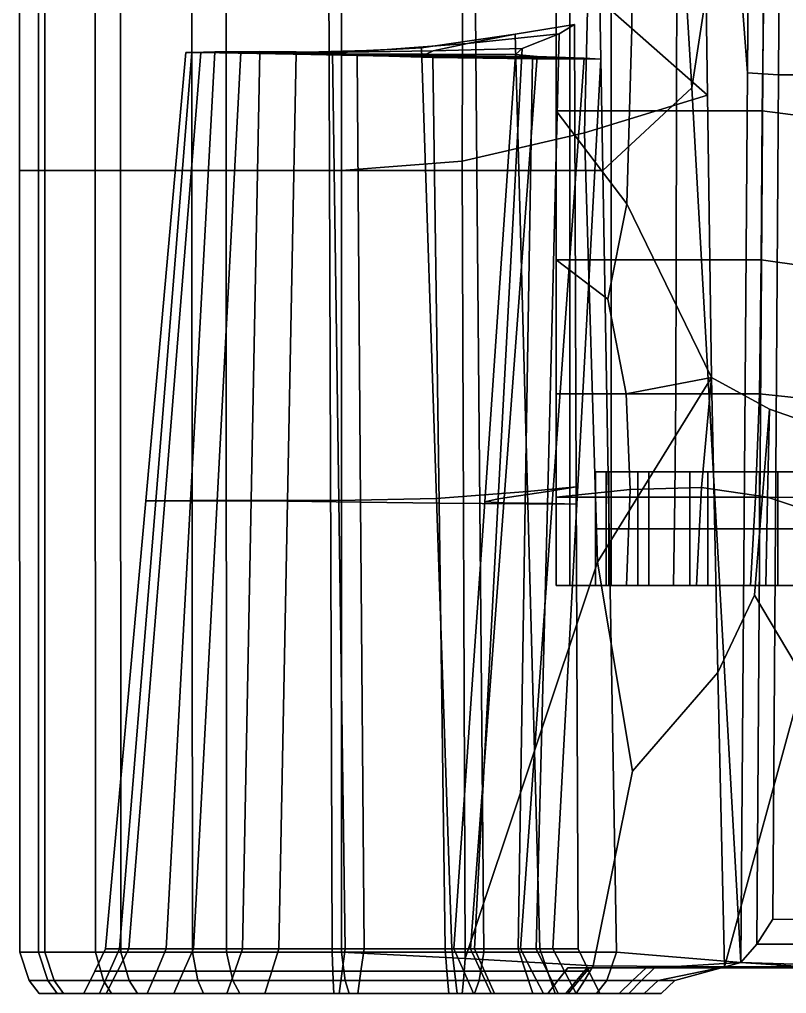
# Model space of a CAD drawing. Extents: x -0.97 to 0.97, y -3.2 to 2.94.
# Drawn here: x -0.864 to -0.215, y -2.739 to -1.914 of the extents above; entities that cross this region are included whole.
import ezdxf

# ---------------------------------------------------------------- set-up
doc = ezdxf.new("R2010")
doc.units = 0

msp = doc.modelspace()

# ---------------------------------------------------------------- linework, layer by layer
for points in [[(-0.26286, -1.76159, 0.01704), (-0.28627, -1.40359, 0.05894), (-0.24236, -1.2011, -0.0172), (-0.24793, -1.95902, 0.00483)], [(-0.23482, -1.95991, -0.02552), (-0.24793, -1.95902, 0.00483), (-0.24236, -1.2011, -0.0172), (-0.22958, -1.22293, -0.0467)], [(-0.23482, -1.95991, -0.02552), (-0.22958, -1.22293, -0.0467), (-0.21671, -1.24587, -0.07615), (-0.22165, -1.9608, -0.05586)], [(-0.152, -1.9608, -0.07583), (-0.22165, -1.9608, -0.05586), (-0.21671, -1.24587, -0.07615), (-0.15305, -1.24546, -0.0962)], [(-0.86417, -2.04184, 0.55046), (-0.84278, -2.04184, 0.72013), (-0.84278, -1.36673, 0.72013), (-0.86417, -1.36673, 0.55046)], [(-0.86417, -2.04184, 0.55046), (-0.86417, -1.36673, 0.55046), (-0.84813, -1.36673, 0.35514), (-0.84813, -2.04184, 0.35514)], [(-0.80003, -2.04184, 0.10851), (-0.84813, -2.04184, 0.35514), (-0.84813, -1.36673, 0.35514), (-0.80003, -1.36673, 0.10851)], [(-0.77863, -2.04184, 0.8898), (-0.77863, -1.36673, 0.8898), (-0.84278, -1.36673, 0.72013), (-0.84278, -2.04184, 0.72013)], [(-0.80003, -2.04184, 0.10851), (-0.80003, -1.36673, 0.10851), (-0.71897, -1.36673, -0.10806), (-0.7184, -2.04184, -0.10852)], [(-0.77863, -2.04184, 0.8898), (-0.68908, -2.04184, 1.02956), (-0.68908, -1.36673, 1.02956), (-0.77863, -1.36673, 0.8898)], [(-0.6018, -2.04184, -0.21502), (-0.7184, -2.04184, -0.10852), (-0.71897, -1.36673, -0.10806), (-0.60409, -1.36673, -0.21318)], [(-0.59151, -2.04184, 1.10951), (-0.59151, -1.36673, 1.10951), (-0.68908, -1.36673, 1.02956), (-0.68908, -2.04184, 1.02956)], [(-0.6018, -2.04184, -0.21502), (-0.60409, -1.36673, -0.21318), (-0.4828, -1.36673, -0.21223), (-0.47692, -2.04184, -0.21589)], [(-0.59151, -2.04184, 1.10951), (-0.48932, -2.03383, 1.1394), (-0.48753, -1.36673, 1.13453), (-0.59151, -1.36673, 1.10951)], [(-0.38591, -2.00983, 1.12898), (-0.37717, -1.65143, 1.12318), (-0.48753, -1.36673, 1.13453), (-0.48932, -2.03383, 1.1394)], [(-0.37042, -2.04184, -0.11605), (-0.47692, -2.04184, -0.21589), (-0.4828, -1.36673, -0.21223), (-0.38251, -1.36673, -0.11057)], [(-0.37042, -2.04184, -0.11605), (-0.38251, -1.36673, -0.11057), (-0.33176, -1.36673, 0.04586), (-0.29488, -1.97177, -0.00767)], [(-0.26286, -1.76159, 0.01704), (-0.29488, -1.97177, -0.00767), (-0.33176, -1.36673, 0.04586), (-0.28627, -1.40359, 0.05894)], [(-0.38591, -2.00983, 1.12898), (-0.28188, -1.97782, 1.0984), (-0.28527, -1.73852, 1.0984), (-0.37717, -1.65143, 1.12318)], [(-0.34594, -1.92133, 1.12217), (-0.40999, -1.86483, 1.14594), (-0.40999, -1.73852, 1.14547), (-0.34763, -1.73852, 1.12193)], [(-0.34594, -1.92133, 1.12217), (-0.34763, -1.73852, 1.12193), (-0.28527, -1.73852, 1.0984), (-0.28188, -1.97782, 1.0984)], [(-0.26286, -1.76159, 0.01704), (-0.24793, -1.95902, 0.00483), (-0.25343, -2.71258, 0.02692), (-0.29488, -1.97177, -0.00767)], [(-0.40999, -1.86483, 1.26161), (-0.40999, -1.86483, 1.14594), (-0.40999, -1.99115, 1.14838), (-0.40999, -1.99115, 1.26128)], [(-0.40999, -1.86483, 1.26161), (-0.40999, -1.99115, 1.26128), (-0.39834, -1.99115, 1.35582), (-0.39834, -1.86483, 1.35823)], [(-0.34594, -1.92133, 1.12217), (-0.35015, -2.07007, 1.12574), (-0.40999, -1.99115, 1.14838), (-0.40999, -1.86483, 1.14594)], [(-0.36337, -1.86483, 1.41673), (-0.39834, -1.86483, 1.35823), (-0.39834, -1.99115, 1.35582), (-0.36337, -1.99115, 1.41362)], [(-0.36337, -1.86483, 1.41673), (-0.36337, -1.99115, 1.41362), (-0.3081, -1.99115, 1.4432), (-0.30764, -1.86483, 1.4463)], [(-0.23373, -1.86483, 1.45616), (-0.30764, -1.86483, 1.4463), (-0.3081, -1.99115, 1.4432), (-0.23555, -1.99115, 1.45306)], [(-0.23373, -1.86483, 1.45616), (-0.23555, -1.99115, 1.45306), (-0.16122, -2.00072, 1.45854), (-0.15849, -1.87041, 1.4619)], [(-0.48494, -1.934, 0.2204), (-0.44447, -1.9261, 0.0317), (-0.39437, -1.91815, 0.15133), (-0.40726, -1.92605, 0.27622)], [(-0.43408, -2.3136, -0.0145), (-0.3928, -2.30962, 0.11033), (-0.39437, -1.91815, 0.15133), (-0.44447, -1.9261, 0.0317)], [(-0.41702, -2.31357, 0.2454), (-0.40726, -1.92605, 0.27622), (-0.39437, -1.91815, 0.15133), (-0.3928, -2.30962, 0.11033)], [(-0.34594, -1.92133, 1.12217), (-0.28188, -1.97782, 1.0984), (-0.27849, -2.21712, 1.0984), (-0.35015, -2.07007, 1.12574)], [(-0.48494, -1.934, 0.2204), (-0.56023, -1.93988, 0.18349), (-0.52397, -1.93786, -0.04749), (-0.44447, -1.9261, 0.0317)], [(-0.43408, -2.3136, -0.0145), (-0.44447, -1.9261, 0.0317), (-0.52397, -1.93786, -0.04749), (-0.51104, -2.31948, -0.0949)], [(-0.48494, -1.934, 0.2204), (-0.40726, -1.92605, 0.27622), (-0.43867, -1.93832, 0.40727), (-0.5139, -1.94022, 0.39656)], [(-0.41702, -2.31357, 0.2454), (-0.45883, -2.31971, 0.39112), (-0.43867, -1.93832, 0.40727), (-0.40726, -1.92605, 0.27622)], [(-0.63075, -1.94163, 0.18438), (-0.59928, -1.94137, -0.05108), (-0.52397, -1.93786, -0.04749), (-0.56023, -1.93988, 0.18349)], [(-0.59384, -2.32123, -0.09664), (-0.51104, -2.31948, -0.0949), (-0.52397, -1.93786, -0.04749), (-0.59928, -1.94137, -0.05108)], [(-0.48494, -1.934, 0.2204), (-0.5139, -1.94022, 0.39656), (-0.58645, -1.9416, 0.3904), (-0.56023, -1.93988, 0.18349)], [(-0.51984, -1.94312, 0.54762), (-0.5139, -1.94022, 0.39656), (-0.43867, -1.93832, 0.40727), (-0.44417, -1.94344, 0.54536)], [(-0.47028, -2.32227, 0.54791), (-0.44417, -1.94344, 0.54536), (-0.43867, -1.93832, 0.40727), (-0.45883, -2.31971, 0.39112)], [(-0.75726, -2.32149, 0.54861), (-0.74879, -2.32142, 0.38582), (-0.71818, -1.94175, 0.40079), (-0.72329, -1.94189, 0.54861)], [(-0.75726, -2.32149, 0.54861), (-0.72329, -1.94189, 0.54861), (-0.7107, -1.94189, 0.6679), (-0.74118, -2.32149, 0.68303)], [(-0.71941, -2.3212, 0.17531), (-0.69889, -1.94132, 0.20417), (-0.71818, -1.94175, 0.40079), (-0.74879, -2.32142, 0.38582)], [(-0.69691, -2.32149, 0.80841), (-0.74118, -2.32149, 0.68303), (-0.7107, -1.94189, 0.6679), (-0.67687, -1.94189, 0.77892)], [(-0.65941, -1.94234, 0.54924), (-0.72329, -1.94189, 0.54861), (-0.71818, -1.94175, 0.40079), (-0.65365, -1.94194, 0.39332)], [(-0.65941, -1.94234, 0.54924), (-0.64751, -1.94283, 0.67777), (-0.7107, -1.94189, 0.6679), (-0.72329, -1.94189, 0.54861)], [(-0.71941, -2.3212, 0.17531), (-0.6681, -2.32107, -0.00986), (-0.6608, -1.94104, 0.02984), (-0.69889, -1.94132, 0.20417)], [(-0.63075, -1.94163, 0.18438), (-0.65365, -1.94194, 0.39332), (-0.71818, -1.94175, 0.40079), (-0.69889, -1.94132, 0.20417)], [(-0.61747, -1.94341, 0.80453), (-0.67687, -1.94189, 0.77892), (-0.7107, -1.94189, 0.6679), (-0.64751, -1.94283, 0.67777)], [(-0.63075, -1.94163, 0.18438), (-0.69889, -1.94132, 0.20417), (-0.6608, -1.94104, 0.02984), (-0.59928, -1.94137, -0.05108)], [(-0.69691, -2.32149, 0.80841), (-0.67687, -1.94189, 0.77892), (-0.63002, -1.94243, 0.87023), (-0.63736, -2.32176, 0.9101)], [(-0.61747, -1.94341, 0.80453), (-0.57834, -1.94403, 0.9304), (-0.63002, -1.94243, 0.87023), (-0.67687, -1.94189, 0.77892)], [(-0.59384, -2.32123, -0.09664), (-0.59928, -1.94137, -0.05108), (-0.6608, -1.94104, 0.02984), (-0.6681, -2.32107, -0.00986)], [(-0.65941, -1.94234, 0.54924), (-0.65365, -1.94194, 0.39332), (-0.58645, -1.9416, 0.3904), (-0.59257, -1.94276, 0.54915)], [(-0.65941, -1.94234, 0.54924), (-0.59257, -1.94276, 0.54915), (-0.58033, -1.94369, 0.68438), (-0.64751, -1.94283, 0.67777)], [(-0.63075, -1.94163, 0.18438), (-0.56023, -1.93988, 0.18349), (-0.58645, -1.9416, 0.3904), (-0.65365, -1.94194, 0.39332)], [(-0.61747, -1.94341, 0.80453), (-0.64751, -1.94283, 0.67777), (-0.58033, -1.94369, 0.68438), (-0.55143, -1.94475, 0.82071)], [(-0.57543, -2.32256, 0.97343), (-0.63736, -2.32176, 0.9101), (-0.63002, -1.94243, 0.87023), (-0.57834, -1.94403, 0.9304)], [(-0.61747, -1.94341, 0.80453), (-0.55143, -1.94475, 0.82071), (-0.5142, -1.94588, 0.95759), (-0.57834, -1.94403, 0.9304)], [(-0.51984, -1.94312, 0.54762), (-0.59257, -1.94276, 0.54915), (-0.58645, -1.9416, 0.3904), (-0.5139, -1.94022, 0.39656)], [(-0.51984, -1.94312, 0.54762), (-0.50514, -1.94439, 0.68448), (-0.58033, -1.94369, 0.68438), (-0.59257, -1.94276, 0.54915)], [(-0.47214, -1.94576, 0.81804), (-0.55143, -1.94475, 0.82071), (-0.58033, -1.94369, 0.68438), (-0.50514, -1.94439, 0.68448)], [(-0.57543, -2.32256, 0.97343), (-0.57834, -1.94403, 0.9304), (-0.5142, -1.94588, 0.95759), (-0.50904, -2.32349, 0.99943)], [(-0.47214, -1.94576, 0.81804), (-0.42998, -1.94717, 0.94996), (-0.5142, -1.94588, 0.95759), (-0.55143, -1.94475, 0.82071)], [(-0.51984, -1.94312, 0.54762), (-0.44417, -1.94344, 0.54536), (-0.42595, -1.94501, 0.68131), (-0.50514, -1.94439, 0.68448)], [(-0.43607, -2.32413, 0.98912), (-0.50904, -2.32349, 0.99943), (-0.5142, -1.94588, 0.95759), (-0.42998, -1.94717, 0.94996)], [(-0.47214, -1.94576, 0.81804), (-0.50514, -1.94439, 0.68448), (-0.42595, -1.94501, 0.68131), (-0.38621, -1.94659, 0.80595)], [(-0.47214, -1.94576, 0.81804), (-0.38621, -1.94659, 0.80595), (-0.37191, -1.94753, 0.90145), (-0.42998, -1.94717, 0.94996)], [(-0.47028, -2.32227, 0.54791), (-0.45414, -2.32305, 0.70096), (-0.42595, -1.94501, 0.68131), (-0.44417, -1.94344, 0.54536)], [(-0.41318, -2.32384, 0.83545), (-0.38621, -1.94659, 0.80595), (-0.42595, -1.94501, 0.68131), (-0.45414, -2.32305, 0.70096)], [(-0.41318, -2.32384, 0.83545), (-0.39223, -2.32431, 0.93648), (-0.37191, -1.94753, 0.90145), (-0.38621, -1.94659, 0.80595)], [(-0.43607, -2.32413, 0.98912), (-0.42998, -1.94717, 0.94996), (-0.37191, -1.94753, 0.90145), (-0.39223, -2.32431, 0.93648)], [(-0.23482, -1.95991, -0.02552), (-0.24006, -2.69689, -0.00434), (-0.25343, -2.71258, 0.02692), (-0.24793, -1.95902, 0.00483)], [(-0.23482, -1.95991, -0.02552), (-0.22165, -1.9608, -0.05586), (-0.22649, -2.67573, -0.03556), (-0.24006, -2.69689, -0.00434)], [(-0.152, -1.9608, -0.07583), (-0.15092, -2.67614, -0.05541), (-0.22649, -2.67573, -0.03556), (-0.22165, -1.9608, -0.05586)], [(-0.37042, -2.04184, -0.11605), (-0.29488, -1.97177, -0.00767), (-0.25343, -2.71258, 0.02692), (-0.35873, -2.70392, -0.12125)], [(-0.38591, -2.00983, 1.12898), (-0.37491, -2.37356, 1.12318), (-0.27849, -2.21712, 1.0984), (-0.28188, -1.97782, 1.0984)], [(-0.40999, -2.11747, 1.26293), (-0.39834, -2.11747, 1.35391), (-0.39834, -1.99115, 1.35582), (-0.40999, -1.99115, 1.26128)], [(-0.40999, -2.11747, 1.26293), (-0.40999, -1.99115, 1.26128), (-0.40999, -1.99115, 1.14838), (-0.40999, -2.11747, 1.15476)], [(-0.36616, -2.15068, 1.13597), (-0.40999, -2.11747, 1.15476), (-0.40999, -1.99115, 1.14838), (-0.35015, -2.07007, 1.12574)], [(-0.36337, -2.11747, 1.41052), (-0.36337, -1.99115, 1.41362), (-0.39834, -1.99115, 1.35582), (-0.39834, -2.11747, 1.35391)], [(-0.36337, -2.11747, 1.41052), (-0.30832, -2.11747, 1.4401), (-0.3081, -1.99115, 1.4432), (-0.36337, -1.99115, 1.41362)], [(-0.23645, -2.11747, 1.44996), (-0.23555, -1.99115, 1.45306), (-0.3081, -1.99115, 1.4432), (-0.30832, -2.11747, 1.4401)], [(-0.23645, -2.11747, 1.44996), (-0.16257, -2.12787, 1.45482), (-0.16122, -2.00072, 1.45854), (-0.23555, -1.99115, 1.45306)], [(-0.38591, -2.00983, 1.12898), (-0.48932, -2.03383, 1.1394), (-0.48676, -2.70905, 1.13476), (-0.37491, -2.37356, 1.12318)], [(-0.59151, -2.04184, 1.10951), (-0.59145, -2.70392, 1.10936), (-0.48676, -2.70905, 1.13476), (-0.48932, -2.03383, 1.1394)], [(-0.86417, -2.04184, 0.55046), (-0.86401, -2.70392, 0.55046), (-0.84263, -2.70392, 0.72009), (-0.84278, -2.04184, 0.72013)], [(-0.86417, -2.04184, 0.55046), (-0.84813, -2.04184, 0.35514), (-0.84798, -2.70392, 0.35518), (-0.86401, -2.70392, 0.55046)], [(-0.80003, -2.04184, 0.10851), (-0.79989, -2.70392, 0.10861), (-0.84798, -2.70392, 0.35518), (-0.84813, -2.04184, 0.35514)], [(-0.77863, -2.04184, 0.8898), (-0.84278, -2.04184, 0.72013), (-0.84263, -2.70392, 0.72009), (-0.77849, -2.70392, 0.88972)], [(-0.80003, -2.04184, 0.10851), (-0.7184, -2.04184, -0.10852), (-0.71775, -2.70392, -0.1088), (-0.79989, -2.70392, 0.10861)], [(-0.77863, -2.04184, 0.8898), (-0.77849, -2.70392, 0.88972), (-0.68897, -2.70392, 1.02944), (-0.68908, -2.04184, 1.02956)], [(-0.6018, -2.04184, -0.21502), (-0.59954, -2.70392, -0.2166), (-0.71775, -2.70392, -0.1088), (-0.7184, -2.04184, -0.10852)], [(-0.59151, -2.04184, 1.10951), (-0.68908, -2.04184, 1.02956), (-0.68897, -2.70392, 1.02944), (-0.59145, -2.70392, 1.10936)], [(-0.6018, -2.04184, -0.21502), (-0.47692, -2.04184, -0.21589), (-0.47122, -2.70392, -0.21927), (-0.59954, -2.70392, -0.2166)], [(-0.37042, -2.04184, -0.11605), (-0.35873, -2.70392, -0.12125), (-0.47122, -2.70392, -0.21927), (-0.47692, -2.04184, -0.21589)], [(-0.36616, -2.15068, 1.13597), (-0.35015, -2.07007, 1.12574), (-0.27849, -2.21712, 1.0984), (-0.35048, -2.23086, 1.14548)], [(-0.40999, -2.11747, 1.26293), (-0.40999, -2.11747, 1.15476), (-0.40999, -2.23089, 1.17069), (-0.40999, -2.23089, 1.26952)], [(-0.40999, -2.11747, 1.26293), (-0.40999, -2.23089, 1.26952), (-0.39834, -2.23089, 1.3535), (-0.39834, -2.11747, 1.35391)], [(-0.36616, -2.15068, 1.13597), (-0.35048, -2.23086, 1.14548), (-0.40999, -2.23089, 1.17069), (-0.40999, -2.11747, 1.15476)], [(-0.36337, -2.11747, 1.41052), (-0.39834, -2.11747, 1.35391), (-0.39834, -2.23089, 1.3535), (-0.36337, -2.23089, 1.40778)], [(-0.36337, -2.11747, 1.41052), (-0.36337, -2.23089, 1.40778), (-0.30867, -2.23089, 1.4374), (-0.30832, -2.11747, 1.4401)], [(-0.23645, -2.11747, 1.44996), (-0.30832, -2.11747, 1.4401), (-0.30867, -2.23089, 1.4374), (-0.23784, -2.23089, 1.44737)], [(-0.23645, -2.11747, 1.44996), (-0.23784, -2.23089, 1.44737), (-0.16589, -2.23837, 1.45143), (-0.16257, -2.12787, 1.45482)], [(-0.34532, -2.55034, 1.10581), (-0.27302, -2.46703, 1.07893), (-0.27849, -2.21712, 1.0984), (-0.37491, -2.37356, 1.12318)], [(-0.34727, -2.31186, 1.18443), (-0.35048, -2.23086, 1.14548), (-0.27849, -2.21712, 1.0984), (-0.28681, -2.3102, 1.16762)], [(-0.23089, -2.31853, 1.15186), (-0.28681, -2.3102, 1.16762), (-0.27849, -2.21712, 1.0984), (-0.22938, -2.24378, 1.09349)], [(-0.2421, -2.4015, 1.08215), (-0.22938, -2.24378, 1.09349), (-0.27849, -2.21712, 1.0984), (-0.27302, -2.46703, 1.07893)], [(-0.34727, -2.31186, 1.18443), (-0.40999, -2.31853, 1.20177), (-0.40999, -2.23089, 1.17069), (-0.35048, -2.23086, 1.14548)], [(-0.40999, -2.31853, 1.28405), (-0.39834, -2.31853, 1.35562), (-0.39834, -2.23089, 1.3535), (-0.40999, -2.23089, 1.26952)], [(-0.40999, -2.31853, 1.28405), (-0.40999, -2.23089, 1.26952), (-0.40999, -2.23089, 1.17069), (-0.40999, -2.31853, 1.20177)], [(-0.36337, -2.31853, 1.40576), (-0.36337, -2.23089, 1.40778), (-0.39834, -2.23089, 1.3535), (-0.39834, -2.31853, 1.35562)], [(-0.36337, -2.31853, 1.40576), (-0.30949, -2.31853, 1.4355), (-0.30867, -2.23089, 1.4374), (-0.36337, -2.23089, 1.40778)], [(-0.24111, -2.31853, 1.44582), (-0.23784, -2.23089, 1.44737), (-0.30867, -2.23089, 1.4374), (-0.30949, -2.31853, 1.4355)], [(-0.24111, -2.31853, 1.44582), (-0.17451, -2.31873, 1.44904), (-0.16589, -2.23837, 1.45143), (-0.23784, -2.23089, 1.44737)], [(-0.2421, -2.4015, 1.08215), (-0.20046, -2.47105, 1.07862), (-0.17001, -2.26459, 1.09031), (-0.22938, -2.24378, 1.09349)], [(-0.23089, -2.31853, 1.15186), (-0.22938, -2.24378, 1.09349), (-0.17001, -2.26459, 1.09031), (-0.1849, -2.33365, 1.13796)], [(-0.37666, -2.34514, 1.30785), (-0.36534, -2.34514, 1.27673), (-0.36534, -2.297, 1.27673), (-0.37666, -2.297, 1.30785)], [(-0.37666, -2.34514, 1.30785), (-0.37666, -2.297, 1.30785), (-0.36765, -2.297, 1.34649), (-0.36765, -2.34514, 1.34649)], [(-0.33599, -2.297, 1.32291), (-0.3406, -2.297, 1.37971), (-0.36765, -2.297, 1.34649), (-0.37666, -2.297, 1.30785)], [(-0.33599, -2.297, 1.32291), (-0.37666, -2.297, 1.30785), (-0.36534, -2.297, 1.27673), (-0.33138, -2.297, 1.26612)], [(-0.3406, -2.34514, 1.37971), (-0.36765, -2.34514, 1.34649), (-0.36765, -2.297, 1.34649), (-0.3406, -2.297, 1.37971)], [(-0.33138, -2.34514, 1.26612), (-0.33138, -2.297, 1.26612), (-0.36534, -2.297, 1.27673), (-0.36534, -2.34514, 1.27673)], [(-0.3406, -2.34514, 1.37971), (-0.3406, -2.297, 1.37971), (-0.29683, -2.297, 1.40277), (-0.29683, -2.34514, 1.40277)], [(-0.33599, -2.297, 1.32291), (-0.28916, -2.297, 1.33106), (-0.29683, -2.297, 1.40277), (-0.3406, -2.297, 1.37971)], [(-0.33599, -2.297, 1.32291), (-0.33138, -2.297, 1.26612), (-0.28149, -2.297, 1.25935), (-0.28916, -2.297, 1.33106)], [(-0.33138, -2.34514, 1.26612), (-0.28149, -2.34514, 1.25935), (-0.28149, -2.297, 1.25935), (-0.33138, -2.297, 1.26612)], [(-0.23765, -2.34514, 1.41096), (-0.29683, -2.34514, 1.40277), (-0.29683, -2.297, 1.40277), (-0.23765, -2.297, 1.41096)], [(-0.23, -2.297, 1.32536), (-0.23765, -2.297, 1.41096), (-0.29683, -2.297, 1.40277), (-0.28916, -2.297, 1.33106)], [(-0.23, -2.297, 1.32536), (-0.28916, -2.297, 1.33106), (-0.28149, -2.297, 1.25935), (-0.22235, -2.297, 1.23976)], [(-0.22235, -2.34514, 1.23976), (-0.22235, -2.297, 1.23976), (-0.28149, -2.297, 1.25935), (-0.28149, -2.34514, 1.25935)], [(-0.23765, -2.34514, 1.41096), (-0.23765, -2.297, 1.41096), (-0.17076, -2.297, 1.41171), (-0.16614, -2.34514, 1.41554)], [(-0.23, -2.297, 1.32536), (-0.16468, -2.297, 1.31274), (-0.17076, -2.297, 1.41171), (-0.23765, -2.297, 1.41096)], [(-0.23, -2.297, 1.32536), (-0.22235, -2.297, 1.23976), (-0.1586, -2.297, 1.21377), (-0.16468, -2.297, 1.31274)], [(-0.22235, -2.34514, 1.23976), (-0.16825, -2.34514, 1.2129), (-0.1586, -2.297, 1.21377), (-0.22235, -2.297, 1.23976)], [(-0.43408, -2.3136, -0.0145), (-0.42368, -2.70109, -0.06071), (-0.39122, -2.70109, 0.06934), (-0.3928, -2.30962, 0.11033)], [(-0.41702, -2.31357, 0.2454), (-0.3928, -2.30962, 0.11033), (-0.39122, -2.70109, 0.06934), (-0.42679, -2.70109, 0.21458)], [(-0.43408, -2.3136, -0.0145), (-0.51104, -2.31948, -0.0949), (-0.49811, -2.70109, -0.14231), (-0.42368, -2.70109, -0.06071)], [(-0.41702, -2.31357, 0.2454), (-0.42679, -2.70109, 0.21458), (-0.47899, -2.70109, 0.37496), (-0.45883, -2.31971, 0.39112)], [(-0.34727, -2.31186, 1.18443), (-0.35029, -2.39328, 1.2381), (-0.40999, -2.39328, 1.24042), (-0.40999, -2.31853, 1.20177)], [(-0.34727, -2.31186, 1.18443), (-0.28681, -2.3102, 1.16762), (-0.29096, -2.39328, 1.22998), (-0.35029, -2.39328, 1.2381)], [(-0.23089, -2.31853, 1.15186), (-0.2324, -2.39328, 1.21023), (-0.29096, -2.39328, 1.22998), (-0.28681, -2.3102, 1.16762)], [(-0.75726, -2.32149, 0.54861), (-0.79123, -2.70109, 0.54861), (-0.77939, -2.70109, 0.37085), (-0.74879, -2.32142, 0.38582)], [(-0.75726, -2.32149, 0.54861), (-0.74118, -2.32149, 0.68303), (-0.77167, -2.70109, 0.69816), (-0.79123, -2.70109, 0.54861)], [(-0.71941, -2.3212, 0.17531), (-0.74879, -2.32142, 0.38582), (-0.77939, -2.70109, 0.37085), (-0.73993, -2.70109, 0.14646)], [(-0.69691, -2.32149, 0.80841), (-0.71695, -2.70109, 0.83791), (-0.77167, -2.70109, 0.69816), (-0.74118, -2.32149, 0.68303)], [(-0.71941, -2.3212, 0.17531), (-0.73993, -2.70109, 0.14646), (-0.6754, -2.70109, -0.04956), (-0.6681, -2.32107, -0.00986)], [(-0.69691, -2.32149, 0.80841), (-0.63736, -2.32176, 0.9101), (-0.64469, -2.70109, 0.94997), (-0.71695, -2.70109, 0.83791)], [(-0.59384, -2.32123, -0.09664), (-0.6681, -2.32107, -0.00986), (-0.6754, -2.70109, -0.04956), (-0.58841, -2.70109, -0.1422)], [(-0.57543, -2.32256, 0.97343), (-0.57252, -2.70109, 1.01646), (-0.64469, -2.70109, 0.94997), (-0.63736, -2.32176, 0.9101)], [(-0.59384, -2.32123, -0.09664), (-0.58841, -2.70109, -0.1422), (-0.49811, -2.70109, -0.14231), (-0.51104, -2.31948, -0.0949)], [(-0.57543, -2.32256, 0.97343), (-0.50904, -2.32349, 0.99943), (-0.50387, -2.70109, 1.04127), (-0.57252, -2.70109, 1.01646)], [(-0.43607, -2.32413, 0.98912), (-0.44216, -2.70109, 1.02828), (-0.50387, -2.70109, 1.04127), (-0.50904, -2.32349, 0.99943)], [(-0.47028, -2.32227, 0.54791), (-0.45883, -2.31971, 0.39112), (-0.47899, -2.70109, 0.37496), (-0.49638, -2.70109, 0.55046)], [(-0.47028, -2.32227, 0.54791), (-0.49638, -2.70109, 0.55046), (-0.48233, -2.70109, 0.72061), (-0.45414, -2.32305, 0.70096)], [(-0.41318, -2.32384, 0.83545), (-0.45414, -2.32305, 0.70096), (-0.48233, -2.70109, 0.72061), (-0.44015, -2.70109, 0.86495)], [(-0.43607, -2.32413, 0.98912), (-0.39223, -2.32431, 0.93648), (-0.41254, -2.70109, 0.97151), (-0.44216, -2.70109, 1.02828)], [(-0.41318, -2.32384, 0.83545), (-0.44015, -2.70109, 0.86495), (-0.41254, -2.70109, 0.97151), (-0.39223, -2.32431, 0.93648)], [(-0.40999, -2.31853, 1.28405), (-0.40999, -2.31853, 1.20177), (-0.40999, -2.39328, 1.24042), (-0.40999, -2.39328, 1.30254)], [(-0.40999, -2.31853, 1.28405), (-0.40999, -2.39328, 1.30254), (-0.39834, -2.39328, 1.359), (-0.39834, -2.31853, 1.35562)], [(-0.36337, -2.31853, 1.40576), (-0.39834, -2.31853, 1.35562), (-0.39834, -2.39328, 1.359), (-0.36337, -2.39328, 1.4041)], [(-0.36337, -2.31853, 1.40576), (-0.36337, -2.39328, 1.4041), (-0.31054, -2.39328, 1.43399), (-0.30949, -2.31853, 1.4355)], [(-0.24111, -2.31853, 1.44582), (-0.30949, -2.31853, 1.4355), (-0.31054, -2.39328, 1.43399), (-0.24534, -2.39328, 1.44479)], [(-0.24111, -2.31853, 1.44582), (-0.24534, -2.39328, 1.44479), (-0.17004, -2.39328, 1.44875), (-0.17451, -2.31873, 1.44904)], [(-0.23089, -2.31853, 1.15186), (-0.1849, -2.33365, 1.13796), (-0.18052, -2.39328, 1.18135), (-0.2324, -2.39328, 1.21023)], [(-0.37666, -2.34514, 1.30785), (-0.36765, -2.34514, 1.34649), (-0.36765, -2.39328, 1.34649), (-0.37666, -2.39328, 1.30785)], [(-0.37666, -2.34514, 1.30785), (-0.37666, -2.39328, 1.30785), (-0.36534, -2.39328, 1.27673), (-0.36534, -2.34514, 1.27673)], [(-0.3406, -2.34514, 1.37971), (-0.3406, -2.39328, 1.37971), (-0.36765, -2.39328, 1.34649), (-0.36765, -2.34514, 1.34649)], [(-0.33138, -2.34514, 1.26612), (-0.36534, -2.34514, 1.27673), (-0.36534, -2.39328, 1.27673), (-0.33138, -2.39328, 1.26612)], [(-0.3406, -2.34514, 1.37971), (-0.29683, -2.34514, 1.40277), (-0.29683, -2.39328, 1.40277), (-0.3406, -2.39328, 1.37971)], [(-0.33138, -2.34514, 1.26612), (-0.33138, -2.39328, 1.26612), (-0.28149, -2.39328, 1.25935), (-0.28149, -2.34514, 1.25935)], [(-0.23765, -2.34514, 1.41096), (-0.23765, -2.39328, 1.41096), (-0.29683, -2.39328, 1.40277), (-0.29683, -2.34514, 1.40277)], [(-0.22235, -2.34514, 1.23976), (-0.28149, -2.34514, 1.25935), (-0.28149, -2.39328, 1.25935), (-0.22235, -2.39328, 1.23976)], [(-0.23765, -2.34514, 1.41096), (-0.16614, -2.34514, 1.41554), (-0.16614, -2.39328, 1.41494), (-0.23765, -2.39328, 1.41096)], [(-0.22235, -2.34514, 1.23976), (-0.22235, -2.39328, 1.23976), (-0.16825, -2.39328, 1.2129), (-0.16825, -2.34514, 1.2129)], [(-0.34532, -2.55034, 1.10581), (-0.37491, -2.37356, 1.12318), (-0.48676, -2.70905, 1.13476), (-0.37848, -2.71542, 1.10941)], [(-0.39333, -2.39328, 1.3052), (-0.38299, -2.39328, 1.35274), (-0.39834, -2.39328, 1.359), (-0.40999, -2.39328, 1.30254)], [(-0.39333, -2.39328, 1.3052), (-0.40999, -2.39328, 1.30254), (-0.40999, -2.39328, 1.24042), (-0.38021, -2.39328, 1.26605)], [(-0.34084, -2.39328, 1.25211), (-0.38021, -2.39328, 1.26605), (-0.40999, -2.39328, 1.24042), (-0.35029, -2.39328, 1.2381)], [(-0.35198, -2.39328, 1.39191), (-0.36337, -2.39328, 1.4041), (-0.39834, -2.39328, 1.359), (-0.38299, -2.39328, 1.35274)], [(-0.39333, -2.39328, 1.3052), (-0.37666, -2.39328, 1.30785), (-0.36765, -2.39328, 1.34649), (-0.38299, -2.39328, 1.35274)], [(-0.39333, -2.39328, 1.3052), (-0.38021, -2.39328, 1.26605), (-0.36534, -2.39328, 1.27673), (-0.37666, -2.39328, 1.30785)], [(-0.35198, -2.39328, 1.39191), (-0.38299, -2.39328, 1.35274), (-0.36765, -2.39328, 1.34649), (-0.3406, -2.39328, 1.37971)], [(-0.34084, -2.39328, 1.25211), (-0.33138, -2.39328, 1.26612), (-0.36534, -2.39328, 1.27673), (-0.38021, -2.39328, 1.26605)], [(-0.35198, -2.39328, 1.39191), (-0.30369, -2.39328, 1.41838), (-0.31054, -2.39328, 1.43399), (-0.36337, -2.39328, 1.4041)], [(-0.35198, -2.39328, 1.39191), (-0.3406, -2.39328, 1.37971), (-0.29683, -2.39328, 1.40277), (-0.30369, -2.39328, 1.41838)], [(-0.34084, -2.39328, 1.25211), (-0.35029, -2.39328, 1.2381), (-0.29096, -2.39328, 1.22998), (-0.28623, -2.39328, 1.24466)], [(-0.34084, -2.39328, 1.25211), (-0.28623, -2.39328, 1.24466), (-0.28149, -2.39328, 1.25935), (-0.33138, -2.39328, 1.26612)], [(-0.24149, -2.39328, 1.42787), (-0.24534, -2.39328, 1.44479), (-0.31054, -2.39328, 1.43399), (-0.30369, -2.39328, 1.41838)], [(-0.24149, -2.39328, 1.42787), (-0.30369, -2.39328, 1.41838), (-0.29683, -2.39328, 1.40277), (-0.23765, -2.39328, 1.41096)], [(-0.22738, -2.39328, 1.225), (-0.28623, -2.39328, 1.24466), (-0.29096, -2.39328, 1.22998), (-0.2324, -2.39328, 1.21023)], [(-0.22738, -2.39328, 1.225), (-0.22235, -2.39328, 1.23976), (-0.28149, -2.39328, 1.25935), (-0.28623, -2.39328, 1.24466)], [(-0.24149, -2.39328, 1.42787), (-0.16809, -2.39328, 1.43184), (-0.17004, -2.39328, 1.44875), (-0.24534, -2.39328, 1.44479)], [(-0.24149, -2.39328, 1.42787), (-0.23765, -2.39328, 1.41096), (-0.16614, -2.39328, 1.41494), (-0.16809, -2.39328, 1.43184)], [(-0.22738, -2.39328, 1.225), (-0.2324, -2.39328, 1.21023), (-0.18052, -2.39328, 1.18135), (-0.17438, -2.39328, 1.19712)], [(-0.22738, -2.39328, 1.225), (-0.17438, -2.39328, 1.19712), (-0.16825, -2.39328, 1.2129), (-0.22235, -2.39328, 1.23976)], [(-0.2421, -2.4015, 1.08215), (-0.27302, -2.46703, 1.07893), (-0.26745, -2.71609, 1.05916), (-0.20046, -2.47105, 1.07862)], [(-0.34532, -2.55034, 1.10581), (-0.37848, -2.71542, 1.10941), (-0.26745, -2.71609, 1.05916), (-0.27302, -2.46703, 1.07893)], [(-0.11195, -2.49532, 1.0843), (-0.20046, -2.47105, 1.07862), (-0.26745, -2.71609, 1.05916), (-0.13338, -2.71542, 1.07778)], [(-0.13884, -2.69688, -0.03002), (-0.24006, -2.69689, -0.00434), (-0.22649, -2.67573, -0.03556), (-0.15092, -2.67614, -0.05541)], [(-0.13884, -2.69688, -0.03002), (-0.12624, -2.71647, -0.00348), (-0.25343, -2.71258, 0.02692), (-0.24006, -2.69689, -0.00434)], [(-0.85592, -2.72788, 0.55046), (-0.8348, -2.72788, 0.71813), (-0.84263, -2.70392, 0.72009), (-0.86401, -2.70392, 0.55046)], [(-0.85592, -2.72788, 0.55046), (-0.86401, -2.70392, 0.55046), (-0.84798, -2.70392, 0.35518), (-0.84021, -2.72788, 0.35748)], [(-0.7931, -2.72788, 0.11395), (-0.84021, -2.72788, 0.35748), (-0.84798, -2.70392, 0.35518), (-0.79989, -2.70392, 0.10861)], [(-0.77144, -2.72788, 0.88573), (-0.77849, -2.70392, 0.88972), (-0.84263, -2.70392, 0.72009), (-0.8348, -2.72788, 0.71813)], [(-0.80047, -2.71995, 0.54954), (-0.78784, -2.71995, 0.36882), (-0.77939, -2.70109, 0.37085), (-0.79123, -2.70109, 0.54861)], [(-0.80047, -2.71995, 0.54954), (-0.79123, -2.70109, 0.54861), (-0.77167, -2.70109, 0.69816), (-0.78116, -2.71995, 0.70252)], [(-0.7931, -2.72788, 0.11395), (-0.79989, -2.70392, 0.10861), (-0.71775, -2.70392, -0.1088), (-0.7131, -2.72788, -0.10044)], [(-0.74798, -2.71995, 0.14149), (-0.73993, -2.70109, 0.14646), (-0.77939, -2.70109, 0.37085), (-0.78784, -2.71995, 0.36882)], [(-0.72522, -2.71995, 0.84665), (-0.78116, -2.71995, 0.70252), (-0.77167, -2.70109, 0.69816), (-0.71695, -2.70109, 0.83791)], [(-0.77144, -2.72788, 0.88573), (-0.68343, -2.72788, 1.02354), (-0.68897, -2.70392, 1.02944), (-0.77849, -2.70392, 0.88972)], [(-0.74798, -2.71995, 0.14149), (-0.682, -2.71995, -0.05682), (-0.6754, -2.70109, -0.04956), (-0.73993, -2.70109, 0.14646)], [(-0.72522, -2.71995, 0.84665), (-0.71695, -2.70109, 0.83791), (-0.64469, -2.70109, 0.94997), (-0.65055, -2.71995, 0.96216)], [(-0.59874, -2.72788, -0.20602), (-0.7131, -2.72788, -0.10044), (-0.71775, -2.70392, -0.1088), (-0.59954, -2.70392, -0.2166)], [(-0.58837, -2.72788, 1.10186), (-0.59145, -2.70392, 1.10936), (-0.68897, -2.70392, 1.02944), (-0.68343, -2.72788, 1.02354)], [(-0.59104, -2.71995, -0.15048), (-0.58841, -2.70109, -0.1422), (-0.6754, -2.70109, -0.04956), (-0.682, -2.71995, -0.05682)], [(-0.57508, -2.71995, 1.02927), (-0.65055, -2.71995, 0.96216), (-0.64469, -2.70109, 0.94997), (-0.57252, -2.70109, 1.01646)], [(-0.59874, -2.72788, -0.20602), (-0.59954, -2.70392, -0.2166), (-0.47122, -2.70392, -0.21927), (-0.47501, -2.72788, -0.20836)], [(-0.58837, -2.72788, 1.10186), (-0.48842, -2.72788, 1.12638), (-0.48676, -2.70905, 1.13476), (-0.59145, -2.70392, 1.10936)], [(-0.59104, -2.71995, -0.15048), (-0.49586, -2.71995, -0.15019), (-0.49811, -2.70109, -0.14231), (-0.58841, -2.70109, -0.1422)], [(-0.57508, -2.71995, 1.02927), (-0.57252, -2.70109, 1.01646), (-0.50387, -2.70109, 1.04127), (-0.50234, -2.71995, 1.05273)], [(-0.43586, -2.71995, 1.0373), (-0.50234, -2.71995, 1.05273), (-0.50387, -2.70109, 1.04127), (-0.44216, -2.70109, 1.02828)], [(-0.41723, -2.71995, -0.06664), (-0.42368, -2.70109, -0.06071), (-0.49811, -2.70109, -0.14231), (-0.49586, -2.71995, -0.15019)], [(-0.48813, -2.71995, 0.55046), (-0.47368, -2.71995, 0.72039), (-0.48233, -2.70109, 0.72061), (-0.49638, -2.70109, 0.55046)], [(-0.48813, -2.71995, 0.55046), (-0.49638, -2.70109, 0.55046), (-0.47899, -2.70109, 0.37496), (-0.47048, -2.71995, 0.37553)], [(-0.43032, -2.71995, 0.86719), (-0.44015, -2.70109, 0.86495), (-0.48233, -2.70109, 0.72061), (-0.47368, -2.71995, 0.72039)], [(-0.41751, -2.71995, 0.21375), (-0.47048, -2.71995, 0.37553), (-0.47899, -2.70109, 0.37496), (-0.42679, -2.70109, 0.21458)], [(-0.36694, -2.72788, -0.11301), (-0.47501, -2.72788, -0.20836), (-0.47122, -2.70392, -0.21927), (-0.35873, -2.70392, -0.12125)], [(-0.43586, -2.71995, 1.0373), (-0.44216, -2.70109, 1.02828), (-0.41254, -2.70109, 0.97151), (-0.4028, -2.71995, 0.97733)], [(-0.43032, -2.71995, 0.86719), (-0.4028, -2.71995, 0.97733), (-0.41254, -2.70109, 0.97151), (-0.44015, -2.70109, 0.86495)], [(-0.41751, -2.71995, 0.21375), (-0.42679, -2.70109, 0.21458), (-0.39122, -2.70109, 0.06934), (-0.38213, -2.71995, 0.06604)], [(-0.41723, -2.71995, -0.06664), (-0.38213, -2.71995, 0.06604), (-0.39122, -2.70109, 0.06934), (-0.42368, -2.70109, -0.06071)], [(-0.36694, -2.72788, -0.11301), (-0.35873, -2.70392, -0.12125), (-0.25343, -2.71258, 0.02692), (-0.30948, -2.72788, 0.03864)], [(-0.38576, -2.72788, 1.1028), (-0.37848, -2.71542, 1.10941), (-0.48676, -2.70905, 1.13476), (-0.48842, -2.72788, 1.12638)], [(-0.3376, -2.72788, 0.20521), (-0.30948, -2.72788, 0.03864), (-0.25343, -2.71258, 0.02692), (-0.32674, -2.71697, 0.20389)], [(-0.24514, -2.71694, 0.23494), (-0.32674, -2.71697, 0.20389), (-0.25343, -2.71258, 0.02692), (-0.1857, -2.71694, 0.08908)], [(-0.09285, -2.71694, 0.0695), (-0.1857, -2.71694, 0.08908), (-0.25343, -2.71258, 0.02692), (-0.12624, -2.71647, -0.00348)], [(-0.80047, -2.71995, 0.54954), (-0.78116, -2.71995, 0.70252), (-0.79067, -2.73877, 0.70688), (-0.80973, -2.73877, 0.55046)], [(-0.80047, -2.71995, 0.54954), (-0.80973, -2.73877, 0.55046), (-0.79631, -2.73877, 0.36679), (-0.78784, -2.71995, 0.36882)], [(-0.74798, -2.71995, 0.14149), (-0.78784, -2.71995, 0.36882), (-0.79631, -2.73877, 0.36679), (-0.75605, -2.73877, 0.13652)], [(-0.72522, -2.71995, 0.84665), (-0.7335, -2.73877, 0.85541), (-0.79067, -2.73877, 0.70688), (-0.78116, -2.71995, 0.70252)], [(-0.74798, -2.71995, 0.14149), (-0.75605, -2.73877, 0.13652), (-0.68861, -2.73877, -0.06409), (-0.682, -2.71995, -0.05682)], [(-0.72522, -2.71995, 0.84665), (-0.65055, -2.71995, 0.96216), (-0.65642, -2.73877, 0.97437), (-0.7335, -2.73877, 0.85541)], [(-0.59104, -2.71995, -0.15048), (-0.682, -2.71995, -0.05682), (-0.68861, -2.73877, -0.06409), (-0.59367, -2.73877, -0.15878)], [(-0.57508, -2.71995, 1.02927), (-0.57764, -2.73877, 1.04211), (-0.65642, -2.73877, 0.97437), (-0.65055, -2.71995, 0.96216)], [(-0.59104, -2.71995, -0.15048), (-0.59367, -2.73877, -0.15878), (-0.4936, -2.73877, -0.15809), (-0.49586, -2.71995, -0.15019)], [(-0.57508, -2.71995, 1.02927), (-0.50234, -2.71995, 1.05273), (-0.50079, -2.73877, 1.06423), (-0.57764, -2.73877, 1.04211)], [(-0.43586, -2.71995, 1.0373), (-0.42953, -2.73877, 1.04636), (-0.50079, -2.73877, 1.06423), (-0.50234, -2.71995, 1.05273)], [(-0.41723, -2.71995, -0.06664), (-0.49586, -2.71995, -0.15019), (-0.4936, -2.73877, -0.15809), (-0.41076, -2.73877, -0.0726)], [(-0.48813, -2.71995, 0.55046), (-0.47048, -2.71995, 0.37553), (-0.46192, -2.73877, 0.37611), (-0.47984, -2.73877, 0.55046)], [(-0.48813, -2.71995, 0.55046), (-0.47984, -2.73877, 0.55046), (-0.46499, -2.73877, 0.72017), (-0.47368, -2.71995, 0.72039)], [(-0.43032, -2.71995, 0.86719), (-0.47368, -2.71995, 0.72039), (-0.46499, -2.73877, 0.72017), (-0.42045, -2.73877, 0.86944)], [(-0.41751, -2.71995, 0.21375), (-0.40819, -2.73877, 0.21291), (-0.46192, -2.73877, 0.37611), (-0.47048, -2.71995, 0.37553)], [(-0.43586, -2.71995, 1.0373), (-0.4028, -2.71995, 0.97733), (-0.39303, -2.73877, 0.98319), (-0.42953, -2.73877, 1.04636)], [(-0.43032, -2.71995, 0.86719), (-0.42045, -2.73877, 0.86944), (-0.39303, -2.73877, 0.98319), (-0.4028, -2.71995, 0.97733)], [(-0.41751, -2.71995, 0.21375), (-0.38213, -2.71995, 0.06604), (-0.373, -2.73877, 0.06273), (-0.40819, -2.73877, 0.21291)], [(-0.41723, -2.71995, -0.06664), (-0.41076, -2.73877, -0.0726), (-0.373, -2.73877, 0.06273), (-0.38213, -2.71995, 0.06604)], [(-0.40849, -2.72788, 0.55046), (-0.39077, -2.72788, 0.37853), (-0.38174, -2.71697, 0.37898), (-0.40008, -2.71697, 0.55046)], [(-0.40849, -2.72788, 0.55046), (-0.40008, -2.71697, 0.55046), (-0.3835, -2.71697, 0.72012), (-0.39265, -2.72788, 0.72056)], [(-0.30654, -2.71694, 0.55046), (-0.40008, -2.71697, 0.55046), (-0.38174, -2.71697, 0.37898), (-0.2902, -2.71694, 0.38674)], [(-0.30654, -2.71694, 0.55046), (-0.29408, -2.71694, 0.7155), (-0.3835, -2.71697, 0.72012), (-0.40008, -2.71697, 0.55046)], [(-0.34513, -2.72788, 0.88843), (-0.39265, -2.72788, 0.72056), (-0.3835, -2.71697, 0.72012), (-0.33375, -2.71697, 0.88976)], [(-0.3376, -2.72788, 0.20521), (-0.32674, -2.71697, 0.20389), (-0.38174, -2.71697, 0.37898), (-0.39077, -2.72788, 0.37853)], [(-0.38576, -2.72788, 1.1028), (-0.3236, -2.72788, 1.02539), (-0.26745, -2.71609, 1.05916), (-0.37848, -2.71542, 1.10941)], [(-0.25275, -2.71694, 0.87129), (-0.33375, -2.71697, 0.88976), (-0.3835, -2.71697, 0.72012), (-0.29408, -2.71694, 0.7155)], [(-0.24514, -2.71694, 0.23494), (-0.2902, -2.71694, 0.38674), (-0.38174, -2.71697, 0.37898), (-0.32674, -2.71697, 0.20389)], [(-0.34513, -2.72788, 0.88843), (-0.33375, -2.71697, 0.88976), (-0.26745, -2.71609, 1.05916), (-0.3236, -2.72788, 1.02539)], [(-0.25275, -2.71694, 0.87129), (-0.19698, -2.71694, 1.02244), (-0.26745, -2.71609, 1.05916), (-0.33375, -2.71697, 0.88976)], [(-0.30654, -2.71694, 0.55046), (-0.2902, -2.71694, 0.38674), (-0.19869, -2.71662, 0.39451), (-0.21302, -2.71662, 0.55046)], [(-0.30654, -2.71694, 0.55046), (-0.21302, -2.71662, 0.55046), (-0.20468, -2.71662, 0.71088), (-0.29408, -2.71694, 0.7155)], [(-0.25275, -2.71694, 0.87129), (-0.29408, -2.71694, 0.7155), (-0.20468, -2.71662, 0.71088), (-0.17176, -2.71662, 0.85281)], [(-0.24514, -2.71694, 0.23494), (-0.16356, -2.71662, 0.26598), (-0.19869, -2.71662, 0.39451), (-0.2902, -2.71694, 0.38674)], [(-0.09849, -2.71694, 1.03878), (-0.13338, -2.71542, 1.07778), (-0.26745, -2.71609, 1.05916), (-0.19698, -2.71694, 1.02244)], [(-0.25275, -2.71694, 0.87129), (-0.17176, -2.71662, 0.85281), (-0.12706, -2.71566, 0.98433), (-0.19698, -2.71694, 1.02244)], [(-0.24514, -2.71694, 0.23494), (-0.1857, -2.71694, 0.08908), (-0.118, -2.71673, 0.15139), (-0.16356, -2.71662, 0.26598)], [(-0.85592, -2.72788, 0.55046), (-0.84021, -2.72788, 0.35748), (-0.83227, -2.73879, 0.35983), (-0.84765, -2.73879, 0.55046)], [(-0.85592, -2.72788, 0.55046), (-0.84765, -2.73879, 0.55046), (-0.82679, -2.73879, 0.71613), (-0.8348, -2.72788, 0.71813)], [(-0.7931, -2.72788, 0.11395), (-0.78616, -2.73879, 0.11941), (-0.83227, -2.73879, 0.35983), (-0.84021, -2.72788, 0.35748)], [(-0.77144, -2.72788, 0.88573), (-0.8348, -2.72788, 0.71813), (-0.82679, -2.73879, 0.71613), (-0.76424, -2.73879, 0.88164)], [(-0.7931, -2.72788, 0.11395), (-0.7131, -2.72788, -0.10044), (-0.70837, -2.73879, -0.09189), (-0.78616, -2.73879, 0.11941)], [(-0.77144, -2.72788, 0.88573), (-0.76424, -2.73879, 0.88164), (-0.67778, -2.73879, 1.01749), (-0.68343, -2.72788, 1.02354)], [(-0.59874, -2.72788, -0.20602), (-0.59796, -2.73879, -0.19518), (-0.70837, -2.73879, -0.09189), (-0.7131, -2.72788, -0.10044)], [(-0.58837, -2.72788, 1.10186), (-0.68343, -2.72788, 1.02354), (-0.67778, -2.73879, 1.01749), (-0.58522, -2.73879, 1.09417)], [(-0.59874, -2.72788, -0.20602), (-0.47501, -2.72788, -0.20836), (-0.47901, -2.73879, -0.19714), (-0.59796, -2.73879, -0.19518)], [(-0.58837, -2.72788, 1.10186), (-0.58522, -2.73879, 1.09417), (-0.48932, -2.73879, 1.11819), (-0.48842, -2.72788, 1.12638)], [(-0.38576, -2.72788, 1.1028), (-0.48842, -2.72788, 1.12638), (-0.48932, -2.73879, 1.11819), (-0.39281, -2.73879, 1.09605)], [(-0.36694, -2.72788, -0.11301), (-0.37558, -2.73879, -0.10448), (-0.47901, -2.73879, -0.19714), (-0.47501, -2.72788, -0.20836)], [(-0.40849, -2.72788, 0.55046), (-0.39265, -2.72788, 0.72056), (-0.40169, -2.73879, 0.721), (-0.41679, -2.73879, 0.55046)], [(-0.40849, -2.72788, 0.55046), (-0.41679, -2.73879, 0.55046), (-0.39968, -2.73879, 0.3781), (-0.39077, -2.72788, 0.37853)], [(-0.34513, -2.72788, 0.88843), (-0.3564, -2.73879, 0.88704), (-0.40169, -2.73879, 0.721), (-0.39265, -2.72788, 0.72056)], [(-0.3376, -2.72788, 0.20521), (-0.39077, -2.72788, 0.37853), (-0.39968, -2.73879, 0.3781), (-0.34835, -2.73879, 0.20659)], [(-0.38576, -2.72788, 1.1028), (-0.39281, -2.73879, 1.09605), (-0.33531, -2.73879, 1.02119), (-0.3236, -2.72788, 1.02539)], [(-0.36694, -2.72788, -0.11301), (-0.30948, -2.72788, 0.03864), (-0.32094, -2.73879, 0.04328), (-0.37558, -2.73879, -0.10448)], [(-0.34513, -2.72788, 0.88843), (-0.3236, -2.72788, 1.02539), (-0.33531, -2.73879, 1.02119), (-0.3564, -2.73879, 0.88704)], [(-0.3376, -2.72788, 0.20521), (-0.34835, -2.73879, 0.20659), (-0.32094, -2.73879, 0.04328), (-0.30948, -2.72788, 0.03864)], [(-0.82869, -2.73881, 0.55046), (-0.80873, -2.73881, 0.71151), (-0.82679, -2.73879, 0.71613), (-0.84765, -2.73879, 0.55046)], [(-0.82869, -2.73881, 0.55046), (-0.84765, -2.73879, 0.55046), (-0.83227, -2.73879, 0.35983), (-0.81429, -2.73881, 0.36331)], [(-0.77111, -2.73881, 0.12796), (-0.81429, -2.73881, 0.36331), (-0.83227, -2.73879, 0.35983), (-0.78616, -2.73879, 0.11941)], [(-0.82869, -2.73881, 0.55046), (-0.81429, -2.73881, 0.36331), (-0.79631, -2.73877, 0.36679), (-0.80973, -2.73877, 0.55046)], [(-0.82869, -2.73881, 0.55046), (-0.80973, -2.73877, 0.55046), (-0.79067, -2.73877, 0.70688), (-0.80873, -2.73881, 0.71151)], [(-0.74887, -2.73881, 0.86853), (-0.76424, -2.73879, 0.88164), (-0.82679, -2.73879, 0.71613), (-0.80873, -2.73881, 0.71151)], [(-0.77111, -2.73881, 0.12796), (-0.75605, -2.73877, 0.13652), (-0.79631, -2.73877, 0.36679), (-0.81429, -2.73881, 0.36331)], [(-0.74887, -2.73881, 0.86853), (-0.80873, -2.73881, 0.71151), (-0.79067, -2.73877, 0.70688), (-0.7335, -2.73877, 0.85541)], [(-0.77111, -2.73881, 0.12796), (-0.78616, -2.73879, 0.11941), (-0.70837, -2.73879, -0.09189), (-0.69849, -2.73881, -0.07799)], [(-0.77111, -2.73881, 0.12796), (-0.69849, -2.73881, -0.07799), (-0.68861, -2.73877, -0.06409), (-0.75605, -2.73877, 0.13652)], [(-0.74887, -2.73881, 0.86853), (-0.6671, -2.73881, 0.99593), (-0.67778, -2.73879, 1.01749), (-0.76424, -2.73879, 0.88164)], [(-0.74887, -2.73881, 0.86853), (-0.7335, -2.73877, 0.85541), (-0.65642, -2.73877, 0.97437), (-0.6671, -2.73881, 0.99593)], [(-0.59582, -2.73881, -0.17697), (-0.69849, -2.73881, -0.07799), (-0.70837, -2.73879, -0.09189), (-0.59796, -2.73879, -0.19518)], [(-0.59582, -2.73881, -0.17697), (-0.59367, -2.73877, -0.15878), (-0.68861, -2.73877, -0.06409), (-0.69849, -2.73881, -0.07799)], [(-0.58143, -2.73881, 1.06815), (-0.58522, -2.73879, 1.09417), (-0.67778, -2.73879, 1.01749), (-0.6671, -2.73881, 0.99593)], [(-0.58143, -2.73881, 1.06815), (-0.6671, -2.73881, 0.99593), (-0.65642, -2.73877, 0.97437), (-0.57764, -2.73877, 1.04211)], [(-0.59582, -2.73881, -0.17697), (-0.59796, -2.73879, -0.19518), (-0.47901, -2.73879, -0.19714), (-0.4863, -2.73881, -0.17761)], [(-0.59582, -2.73881, -0.17697), (-0.4863, -2.73881, -0.17761), (-0.4936, -2.73877, -0.15809), (-0.59367, -2.73877, -0.15878)], [(-0.58143, -2.73881, 1.06815), (-0.49506, -2.73881, 1.09122), (-0.48932, -2.73879, 1.11819), (-0.58522, -2.73879, 1.09417)], [(-0.58143, -2.73881, 1.06815), (-0.57764, -2.73877, 1.04211), (-0.50079, -2.73877, 1.06423), (-0.49506, -2.73881, 1.09122)], [(-0.41117, -2.73881, 1.07121), (-0.49506, -2.73881, 1.09122), (-0.50079, -2.73877, 1.06423), (-0.42953, -2.73877, 1.04636)], [(-0.41117, -2.73881, 1.07121), (-0.39281, -2.73879, 1.09605), (-0.48932, -2.73879, 1.11819), (-0.49506, -2.73881, 1.09122)], [(-0.39317, -2.73881, -0.08853), (-0.41076, -2.73877, -0.0726), (-0.4936, -2.73877, -0.15809), (-0.4863, -2.73881, -0.17761)], [(-0.39317, -2.73881, -0.08853), (-0.4863, -2.73881, -0.17761), (-0.47901, -2.73879, -0.19714), (-0.37558, -2.73879, -0.10448)], [(-0.44831, -2.73881, 0.55046), (-0.43334, -2.73881, 0.72059), (-0.46499, -2.73877, 0.72017), (-0.47984, -2.73877, 0.55046)], [(-0.44831, -2.73881, 0.55046), (-0.47984, -2.73877, 0.55046), (-0.46192, -2.73877, 0.37611), (-0.4308, -2.73881, 0.3771)], [(-0.38843, -2.73881, 0.87824), (-0.42045, -2.73877, 0.86944), (-0.46499, -2.73877, 0.72017), (-0.43334, -2.73881, 0.72059)], [(-0.37827, -2.73881, 0.20975), (-0.4308, -2.73881, 0.3771), (-0.46192, -2.73877, 0.37611), (-0.40819, -2.73877, 0.21291)], [(-0.44831, -2.73881, 0.55046), (-0.4308, -2.73881, 0.3771), (-0.39968, -2.73879, 0.3781), (-0.41679, -2.73879, 0.55046)], [(-0.44831, -2.73881, 0.55046), (-0.41679, -2.73879, 0.55046), (-0.40169, -2.73879, 0.721), (-0.43334, -2.73881, 0.72059)], [(-0.38843, -2.73881, 0.87824), (-0.43334, -2.73881, 0.72059), (-0.40169, -2.73879, 0.721), (-0.3564, -2.73879, 0.88704)], [(-0.37827, -2.73881, 0.20975), (-0.34835, -2.73879, 0.20659), (-0.39968, -2.73879, 0.3781), (-0.4308, -2.73881, 0.3771)], [(-0.41117, -2.73881, 1.07121), (-0.42953, -2.73877, 1.04636), (-0.39303, -2.73877, 0.98319), (-0.36417, -2.73881, 1.00219)], [(-0.38843, -2.73881, 0.87824), (-0.36417, -2.73881, 1.00219), (-0.39303, -2.73877, 0.98319), (-0.42045, -2.73877, 0.86944)], [(-0.41117, -2.73881, 1.07121), (-0.36417, -2.73881, 1.00219), (-0.33531, -2.73879, 1.02119), (-0.39281, -2.73879, 1.09605)], [(-0.39317, -2.73881, -0.08853), (-0.34698, -2.73881, 0.053), (-0.373, -2.73877, 0.06273), (-0.41076, -2.73877, -0.0726)], [(-0.37827, -2.73881, 0.20975), (-0.40819, -2.73877, 0.21291), (-0.373, -2.73877, 0.06273), (-0.34698, -2.73881, 0.053)], [(-0.39317, -2.73881, -0.08853), (-0.37558, -2.73879, -0.10448), (-0.32094, -2.73879, 0.04328), (-0.34698, -2.73881, 0.053)], [(-0.38843, -2.73881, 0.87824), (-0.3564, -2.73879, 0.88704), (-0.33531, -2.73879, 1.02119), (-0.36417, -2.73881, 1.00219)], [(-0.37827, -2.73881, 0.20975), (-0.34698, -2.73881, 0.053), (-0.32094, -2.73879, 0.04328), (-0.34835, -2.73879, 0.20659)]]:
    msp.add_3dface(points)

doc.saveas('drawing.dxf')
